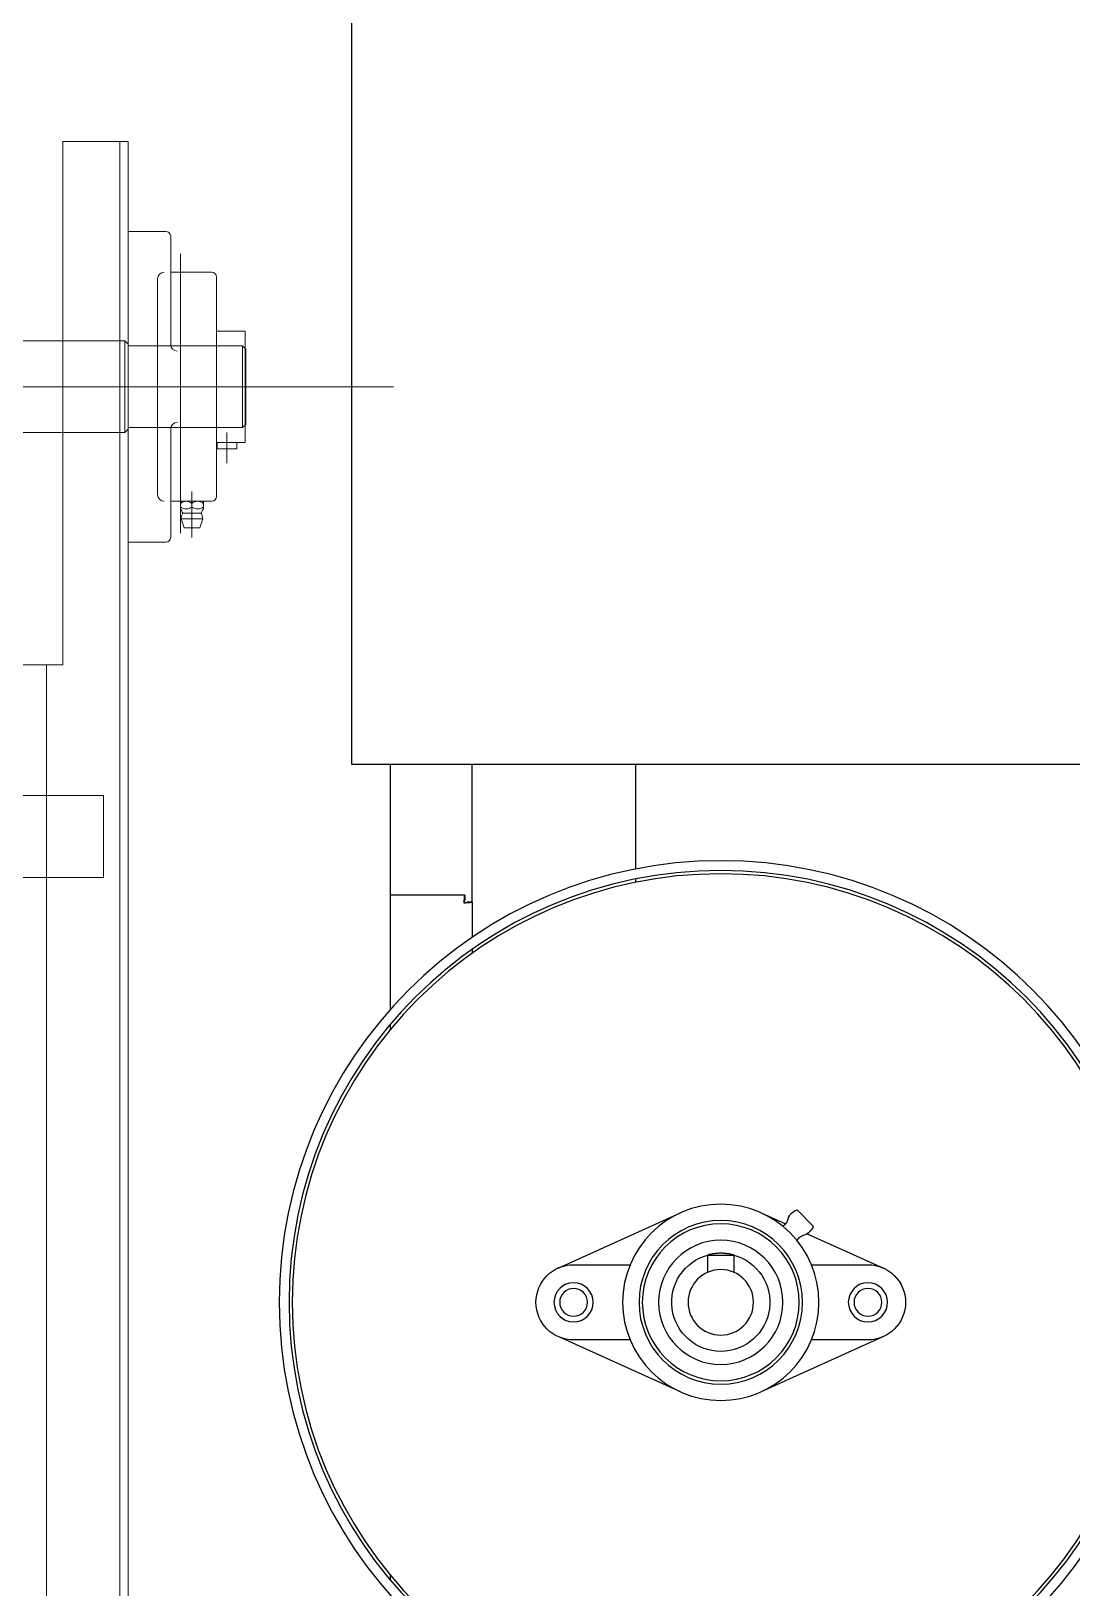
# Model space of a CAD drawing. Header units: millimetres. Extents: x 163705 to 1616509, y 81827 to 302547.
# Drawn here: x 250039.2 to 250357.4, y 147663 to 148138.9 of the extents above; entities that cross this region are included whole.
import ezdxf

# ---------------------------------------------------------------- set-up
doc = ezdxf.new("R2010")
doc.units = ezdxf.units.MM
doc.header["$LTSCALE"] = 10
doc.linetypes.add('CENTER2', pattern=[28.575, 19.05, -3.175, 3.175, -3.175])
doc.layers.add('1-中心线', color=1, linetype='CENTER2', lineweight=0)
doc.layers.add('1-设备轮廓', color=2, linetype='Continuous', lineweight=18)

# ---------------------------------------------------------------- blocks, each defined once
blk = doc.blocks.new('A$Ce0621208')
for p, q in [((-1039.06, 993.69), (-1039.06, 366.85)), ((-1039.06, 867.69), (-1039.06, 332.26)), ((-1053.06, 814.05), (-1053.06, 396.05)), ((-1025.06, 814.05), (-1025.06, 396.05)), ((-954.06, 415.05), (-954.06, 795.05)), ((-954.06, 420.05), (1649.79, 420.05)), ((-1114.06, 395.05), (-1114.06, 415.05)), ((-1114.06, 415.05), (-954.06, 415.05)), ((1899.79, 397.55), (-1114.06, 397.55)), ((1899.79, 395.05), (-1114.06, 395.05)), ((-991.56, 395.05), (-1086.56, 395.05)), ((-1086.56, 395.05), (-1086.56, 383.55)), ((-1053.06, 396.05), (-1052.06, 395.05)), ((-1025.06, 396.05), (-1053.06, 396.05)), ((-1026.06, 395.05), (-1052.06, 395.05)), ((-1051.56, 395.05), (-1051.56, 360.05)), ((-1026.56, 395.05), (-1026.56, 360.05)), ((-1025.06, 396.05), (-1026.06, 395.05)), ((-991.56, 395.05), (-991.56, 383.55)), ((-1006.06, 386.05), (-1072.06, 386.05)), ((-1051.97, 382.05), (-1085.06, 382.05)), ((-1074.06, 382.05), (-1074.06, 369.55)), ((-993.06, 382.05), (-1026.14, 382.05)), ((-1004.06, 382.05), (-1004.06, 369.55)), ((-1004.06, 382.05), (-1004.06, 375.85)), ((-1004.06, 382.05), (-1004.06, 375.85)), ((-1004.06, 381.07), (-1004.06, 382.05)), ((-1004.06, 381.07), (-1004.06, 375.85)), ((-998.39, 379.05), (-1079.72, 379.05)), ((-994.33, 379.05), (-1010.93, 379.05)), ((-1003.76, 379.05), (-1004.06, 378.75)), ((-1004.06, 378.75), (-1004.06, 372.35)), ((-1004.06, 378.75), (-1004.06, 372.35)), ((-1004.06, 377.57), (-1004.06, 378.58)), ((-1004.06, 377.57), (-1004.06, 372.35)), ((-1001.71, 379.05), (-1003.76, 379.05)), ((-1000.4, 378.35), (-1000.4, 372.75)), ((-998.66, 378.85), (-998.66, 372.25)), ((-995.96, 377.95), (-998.66, 378.85)), ((-995.96, 377.95), (-995.96, 373.15)), ((-995.96, 377.95), (-995.96, 373.15)), ((-995.96, 377.95), (-995.96, 373.15)), ((-995.96, 377.95), (-995.96, 373.15)), ((-992.96, 375.55), (-1007.06, 375.55)), ((-1004.06, 372.35), (-1003.76, 372.05)), ((-1001.71, 372.05), (-1003.76, 372.05)), ((-995.96, 373.15), (-998.66, 372.25)), ((-1005.56, 368.05), (-1072.56, 368.05)), ((-1056.06, 368.05), (-1056.06, 359.25)), ((-1022.06, 368.05), (-1022.06, 359.25)), ((-1020.06, 367.85), (-1022.06, 367.85)), ((-1020.06, 367.85), (-1020.06, 361.85)), ((-1015.72, 364.85), (-1025.06, 364.85)), ((-1020.06, 361.85), (-1022.06, 361.85)), ((-1022.06, 359.25), (-1056.06, 359.25)), ((-1051.56, 360.05), (-1050.56, 359.05)), ((-1051.56, 360.05), (-1026.56, 360.05)), ((-1027.56, 359.05), (-1050.56, 359.05)), ((-1026.56, 360.05), (-1027.56, 359.05))]:
    blk.add_line(p, q)
blk.add_lwpolyline([(-914.06, 807.55), (-889.06, 807.55), (-889.06, 402.55), (-914.06, 402.55)], close=True)
for centre, radius, start, end in [((-1072.06, 384.05), 2, 90, 180), ((-1006.06, 384.05), 2, 0, 90), ((-1085.06, 383.55), 1.5, 180, 270), ((-1051.97, 380.05), 2, 0, 90), ((-1026.14, 380.05), 2, 90, 180), ((-993.06, 383.55), 1.5, 270, 0), ((-1001.41, 377.3), 2.64, 138.589, 221.411), ((-1004.36, 377.3), 2.64, 318.589, 41.411), ((-998.26, 383.95), 6, 234.807, 249.039), ((-998.66, 375.55), 3.3, 90, 121.953), ((-1001.41, 373.8), 2.64, 138.22, 221.411), ((-1004.36, 373.8), 2.64, 318.589, 41.411), ((-998.26, 367.14), 6, 110.961, 125.192), ((-1000.62, 371.95), 0.8, 61.408, 77.796), ((-998.66, 375.55), 3.3, 238.047, 270), ((-1072.56, 369.55), 1.5, 180, 270), ((-1005.56, 369.55), 1.5, 270, 0)]:
    blk.add_arc(centre, radius, start, end)
at = {"layer": '1-中心线'}
blk.add_line((-1039.06, 313.92), (-1039.06, 1030.98), dxfattribs=at)
blk = doc.blocks.new('G$C126DDED6')
at = {"rotation": 90}
blk.add_blockref('A$Ce0621208', (1640.05, 2164.12), dxfattribs=at)
blk = doc.blocks.new('11')
at = {"lineweight": 25}
for p, q in [((1014.49, -1632.4), (1704.49, -1632.4)), ((1704.49, -1632.4), (1704.49, -1646.6)), ((1779.41, -1644.32), (1704.49, -1644.32)), ((1744.49, -1667.11), (1744.49, -1644.32)), ((1785.57, -1644.32), (1784, -1644.32)), ((1953.98, -1644.32), (1952.42, -1644.32)), ((1704.49, -1646.6), (1704.49, -1647.68)), ((1704.49, -1647.68), (1704.49, -2101.08)), ((1746.7, -1669.32), (1704.49, -1669.32)), ((1744.49, -1667.11), (1745.99, -1667.11)), ((1746.7, -1669.32), (1746.7, -1667.82)), ((1746.7, -1669.32), (1757.42, -1669.32)), ((1761.07, -1669.32), (1762.29, -1669.32)), ((1858.51, -1695.59), (1841.64, -1732.99)), ((1896.34, -1732.99), (1879.47, -1695.59)), ((1857.49, -1700.32), (1857.49, -1717.61)), ((1880.49, -1717.61), (1880.49, -1700.32)), ((1736.52, -1719.32), (1704.49, -1719.32)), ((1740.6, -1719.32), (1739.58, -1719.32)), ((1859.82, -1741.34), (1854.53, -1741.34)), ((1854.53, -1741.34), (1854.53, -1749.3)), ((1854.61, -1741.07), (1854.6, -1741.07)), ((1854.53, -1749.3), (1859.82, -1749.3)), ((1854.6, -1749.57), (1854.61, -1749.57)), ((1841.64, -1757.65), (1844.99, -1765.08)), ((1879.47, -1795.05), (1896.34, -1757.65)), ((1845.76, -1764.31), (1845.08, -1764.99)), ((1840.71, -1768.66), (1845.66, -1773.61)), ((1849.32, -1769.24), (1850.01, -1768.55)), ((1848.01, -1771.77), (1858.51, -1795.05)), ((1857.49, -1773.03), (1857.49, -1790.32)), ((1880.49, -1790.32), (1880.49, -1773.03))]:
    blk.add_line(p, q, dxfattribs=at)
for centre, radius in [((1868.99, -1745.32), 135), ((1868.99, -1745.32), 132), ((1868.99, -1745.32), 131), ((1868.99, -1700.32), 6), ((1868.99, -1700.32), 4.25), ((1868.99, -1745.32), 30), ((1868.99, -1745.32), 25), ((1868.99, -1745.32), 24), ((1868.99, -1745.32), 19), ((1868.99, -1745.32), 10), ((1868.99, -1790.32), 6), ((1868.99, -1790.32), 4.25)]:
    blk.add_circle(centre, radius, dxfattribs=at)
for centre, radius, start, end in [((1868.99, -1700.32), 11.5, 0, 180), ((1868.99, -1745.32), 15, 195.3729, 164.6271), ((1842.6, -1762.52), 3.5, 285.0736, 315), ((1844.55, -1769.76), 4, 135, 163.9384), ((1844.55, -1769.76), 4, 105.0736, 135), ((1851.79, -1771.71), 3.5, 135, 164.9264), ((1844.55, -1769.76), 4, 286.0556, 315), ((1844.55, -1769.76), 4, 315, 344.9264), ((1868.99, -1790.32), 11.5, 180, 0)]:
    blk.add_arc(centre, radius, start, end, dxfattribs=at)
for points in [[(1746.99, -1666.82), (1746.66, -1666.85), (1746.01, -1666.89), (1745.18, -1666.97), (1744.6, -1667.04), (1744.53, -1667.09), (1744.49, -1667.11)], [(1746.99, -1666.82), (1746.86, -1666.85), (1746.6, -1666.89), (1746.27, -1666.97), (1746.04, -1667.04), (1746.01, -1667.09), (1745.99, -1667.11)], [(1746.7, -1669.32), (1746.72, -1669.28), (1746.77, -1669.21), (1746.85, -1668.63), (1746.92, -1667.8), (1746.97, -1667.15), (1746.99, -1666.82)], [(1746.7, -1667.82), (1746.72, -1667.81), (1746.77, -1667.78), (1746.85, -1667.54), (1746.92, -1667.21), (1746.97, -1666.95), (1746.99, -1666.82)]]:
    blk.add_open_spline(points, degree=3, dxfattribs=at)
for points, knots in [([(1854.5, -1749.19), (1854.44, -1748.97), (1854.32, -1748.5), (1854.11, -1747.34), (1854.01, -1746.21), (1853.98, -1745.06), (1854.04, -1743.92), (1854.21, -1742.68), (1854.42, -1741.75), (1854.5, -1741.47), (1854.53, -1741.34)], [0, 0, 0, 0, 1.075967, 2.202458, 3.33462, 3.813407, 4.903883, 5.993388, 7.108382, 7.94019, 7.94019, 7.94019, 7.94019]), ([(1854.53, -1749.3), (1854.53, -1749.3), (1854.5, -1749.21), (1854.4, -1748.83), (1854.26, -1748.17), (1854.12, -1747.32), (1854.02, -1746.35), (1853.98, -1745.32), (1854.02, -1744.29), (1854.12, -1743.32), (1854.26, -1742.47), (1854.4, -1741.81), (1854.5, -1741.43), (1854.53, -1741.35), (1854.53, -1741.34)], [0, 0, 0, 0, 0.022453, 0.823458, 1.624944, 2.424082, 3.222501, 4.026976, 4.825872, 5.627119, 6.42824, 7.226832, 8.026413, 8.048968, 8.048968, 8.048968, 8.048968]), ([(1854.6, -1741.1), (1854.6, -1741.1), (1854.61, -1741.07), (1854.56, -1741.24), (1854.53, -1741.34)], [0, 0, 0, 0, 0.0885653, 0.2685261, 0.2685261, 0.2685261, 0.2685261]), ([(1854.53, -1749.3), (1854.56, -1749.41), (1854.61, -1749.57), (1854.6, -1749.55), (1854.6, -1749.54)], [0, 0, 0, 0, 0.180596, 0.2687253, 0.2687253, 0.2687253, 0.2687253])]:
    blk.add_open_spline(points, degree=3, knots=knots, dxfattribs=at)
blk = doc.blocks.new('A$C790c3438')
at = {"xscale": -1, "rotation": 89.99999999999993}
blk.add_blockref('11', (3360.39, 10613.13), dxfattribs=at)
at = {"layer": '1-设备轮廓', "xscale": -1, "rotation": 180}
blk.add_blockref('G$C126DDED6', (3679.52, 10149.08), dxfattribs=at)

msp = doc.modelspace()

# ---------------------------------------------------------------- block references
msp.add_blockref('A$C790c3438', (245144.313, 139006.156))

doc.saveas('drawing.dxf')
